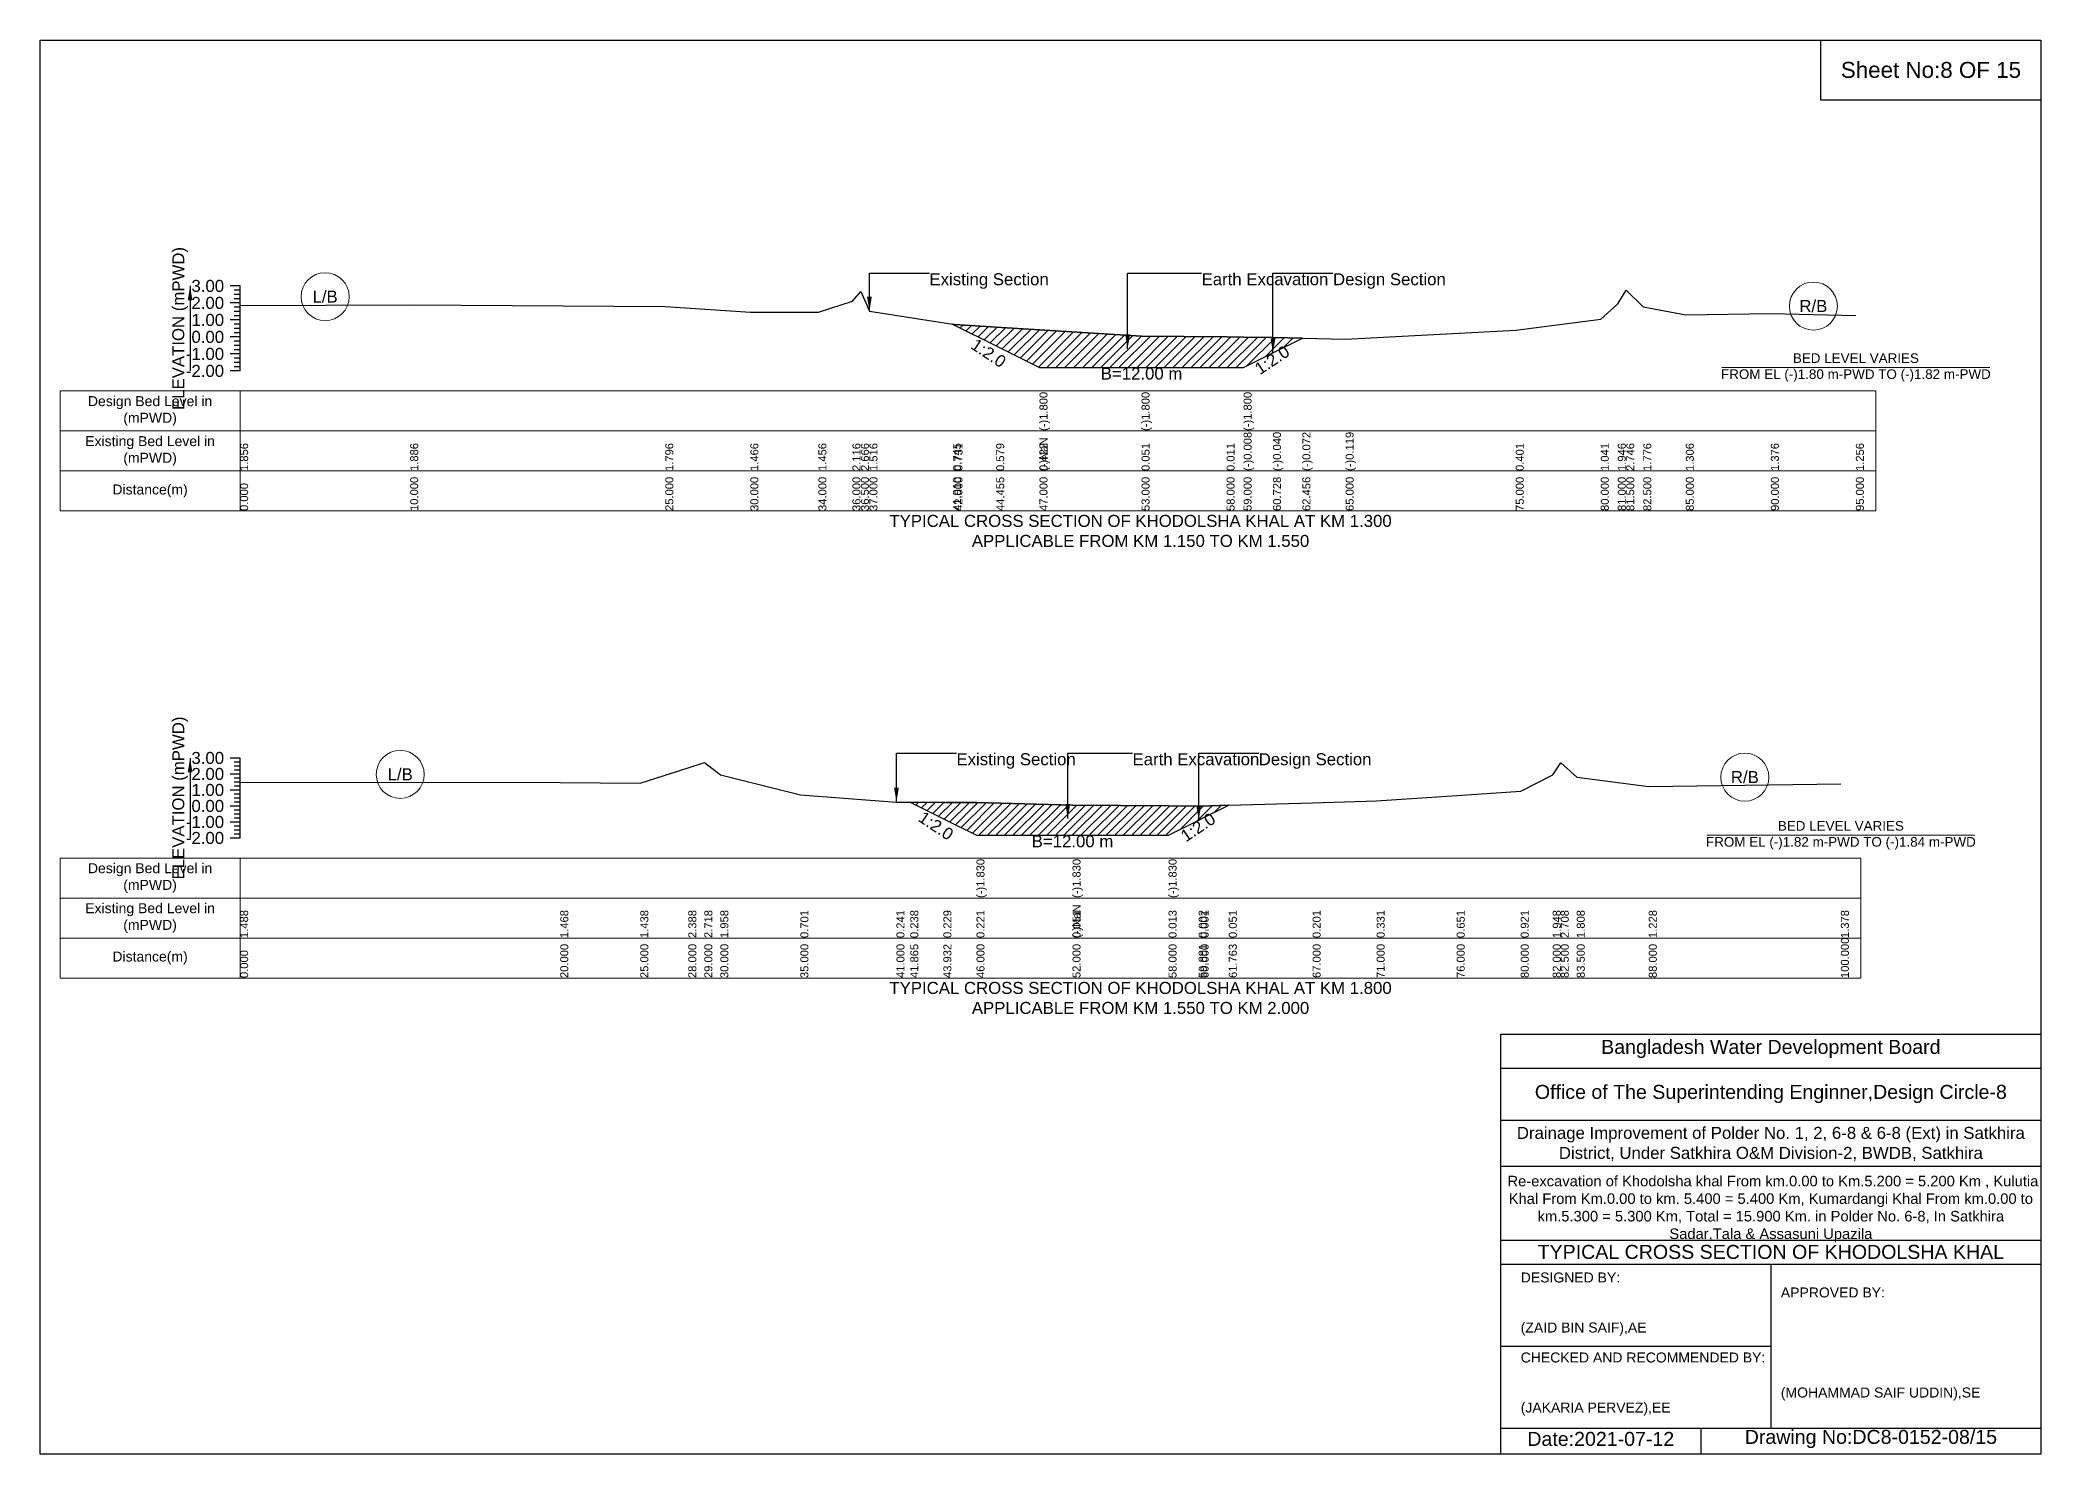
# Model space of a CAD drawing. Header units: inches. Extents: x 91000 to 568000, y -5656 to 0.
# Drawn here: x 170000 to 178000, y -5656 to 0 of the extents above; entities that cross this region are included whole.
import ezdxf

# ---------------------------------------------------------------- set-up
doc = ezdxf.new("R2010")
doc.units = ezdxf.units.IN
doc.header["$LTSCALE"] = 7
doc.header["$MEASUREMENT"] = 0
for name, color, linetype, lineweight in [('Cross section Data Border', 7, 'Continuous', 9), ('Cross Section Labels', 7, 'Continuous', 9), ('Existing_Bed_Level for Xsection', 7, 'Continuous', 25)]:
    doc.layers.add(name, color=color, linetype=linetype, lineweight=lineweight)
doc.styles.get("Standard").update_dxf_attribs({"font": 'arial.ttf'})
doc.dimstyles.get("Standard").update_dxf_attribs({"dimtxt": 0.18, "dimasz": 0.18, "dimexe": 0.18, "dimexo": 0.0625, "dimgap": 0.09, "dimtad": 0, "dimtih": 1, "dimtoh": 1, "dimdec": 4, "dimzin": 0, "dimdsep": 46, "dimtxsty": 'Standard', "dimcen": 0.09, "dimadec": 0, "dimazin": 0, "dimtfac": 1, "dimtdec": 4, "dimtofl": 0, "dimtmove": 0, "dimatfit": 3, "dimfxl": 1, "dimtolj": 1, "dimtzin": 0, "dimarcsym": 0})

msp = doc.modelspace()

# ---------------------------------------------------------------- hatches: boundary and pattern name
at = {"layer": 'Existing_Bed_Level for Xsection'}
h = msp.add_hatch(dxfattribs=at)
h.set_pattern_fill('ANSI31', color=256, scale=204, style=0)
h.paths.add_polyline_path([(173649.9, -1137.2), (173656, -1140.3), (173822.9, -1223.8), (173996, -1310.3), (174404, -1310.3), (174744, -1310.3), (174812, -1310.3), (174929.5, -1251.5), (175047, -1192.8), (174929.5, -1190.6), (174812, -1188.4), (174744, -1187.2), (174404, -1184.4), (173996, -1159.2), (173822.9, -1148.5), (173656, -1138.2)])
h = msp.add_hatch(dxfattribs=at)
h.set_pattern_fill('ANSI31', color=256, scale=192, style=0)
h.paths.add_polyline_path([(173479.4, -3048.9), (173611.7, -3115), (173744, -3181.2), (174128, -3181.2), (174512, -3181.2), (174632.4, -3121), (174640, -3117.2), (174752.8, -3060.8), (174640, -3064), (174632.4, -3064), (174512, -3063.2), (174128, -3060.8), (173744, -3049.9), (173611.7, -3049.4)])

# ---------------------------------------------------------------- linework, layer by layer
for points in [[(170000, 0), (178000, 0), (178000, -5656), (170000, -5656)], [(177120, 0), (178000, 0), (178000, -240), (177120, -240)]]:
    msp.add_lwpolyline(points, close=True)
for points in [[(175840, -5656), (175840, -3976), (178000, -3976)], [(175840, -4112), (178000, -4112)], [(175840, -4320), (178000, -4320)], [(175840, -4504), (178000, -4504)], [(175840, -4800), (178000, -4800)], [(175840, -4896), (178000, -4896)], [(176920, -4896), (176920, -5552)], [(175840, -5224), (176920, -5224)], [(175840, -5552), (178000, -5552)], [(176640, -5552), (176640, -5656)]]:
    msp.add_lwpolyline(points)
at = {"layer": 'Cross section Data Border'}
for points in [[(170080, -1403.9), (177340, -1403.9), (177340, -1883.9), (170080, -1883.9)], [(170080, -3272.1), (177280, -3272.1), (177280, -3752.1), (170080, -3752.1)]]:
    msp.add_lwpolyline(points, close=True, dxfattribs=at)
for points in [[(170800, -1403.9), (170800, -1883.9)], [(170080, -1563.9), (177340, -1563.9)], [(170080, -1723.9), (177340, -1723.9)], [(170800, -3272.1), (170800, -3752.1)], [(170080, -3432.1), (177280, -3432.1)], [(170080, -3592.1), (177280, -3592.1)]]:
    msp.add_lwpolyline(points, dxfattribs=at)
at = {"layer": 'Cross Section Labels'}
for points in [[(176724.2, -1310.3), (177795.8, -1310.3)], [(176664.2, -3181.2), (177735.8, -3181.2)]]:
    msp.add_lwpolyline(points, dxfattribs=at)
for centre in [(171140, -1026.7), (177090, -1064.4), (171440, -2937.5), (176816, -2948.7)]:
    msp.add_circle(centre, 96, dxfattribs=at)
at = {"layer": 'Existing_Bed_Level for Xsection'}
for points in [[(170800, -983.9), (170760, -983.9)], [(170800, -1000.9), (170776, -1000.9)], [(170800, -1017.9), (170776, -1017.9)], [(170800, -1034.9), (170776, -1034.9)], [(170800, -1323.9), (170800, -1255.9), (170800, -1187.9), (170800, -1119.9), (170800, -1051.9), (170800, -983.9)], [(170800, -1061.7), (171480, -1059.7), (172500, -1065.8), (172840, -1088.2), (173112, -1088.9), (173248, -1044), (173282, -1006.6), (173316, -1084.8), (173649.9, -1137.2), (173656, -1138.2), (173822.9, -1148.5), (173996, -1159.2), (173996, -1159.2), (174404, -1184.4), (174404, -1184.4), (174744, -1187.2), (174812, -1188.4), (174812, -1188.4), (174929.5, -1190.6), (175047, -1192.8), (175220, -1196), (175900, -1160.6), (176240, -1117.1), (176308, -1055.6), (176342, -1001.2), (176410, -1067.1), (176580, -1099.1), (176920, -1094.3), (177260, -1102.5)], [(170800, -1051.9), (170760, -1051.9)], [(170800, -1119.9), (170760, -1119.9)], [(170800, -1068.9), (170776, -1068.9)], [(170800, -1085.9), (170776, -1085.9)], [(170800, -1102.9), (170776, -1102.9)], [(170800, -1187.9), (170760, -1187.9)], [(170800, -1136.9), (170776, -1136.9)], [(170800, -1153.9), (170776, -1153.9)], [(170800, -1170.9), (170776, -1170.9)], [(170800, -1255.9), (170760, -1255.9)], [(170800, -1204.9), (170776, -1204.9)], [(170800, -1221.9), (170776, -1221.9)], [(170800, -1238.9), (170776, -1238.9)], [(170800, -1272.9), (170776, -1272.9)], [(170800, -1323.9), (170760, -1323.9)], [(170800, -1289.9), (170776, -1289.9)], [(170800, -1306.9), (170776, -1306.9)], [(170800, -2872.1), (170760, -2872.1)], [(170800, -3192.1), (170800, -3128.1), (170800, -3064.1), (170800, -3000.1), (170800, -2936.1), (170800, -2872.1)], [(170800, -2936.1), (170760, -2936.1)], [(170800, -2888.1), (170776, -2888.1)], [(170800, -2904.1), (170776, -2904.1)], [(170800, -2920.1), (170776, -2920.1)], [(170800, -2952.1), (170776, -2952.1)], [(170800, -2968.8), (172080, -2970.1), (172400, -2972), (172592, -2911.2), (172656, -2890.1), (172720, -2938.8), (173040, -3019.2), (173424, -3048.6), (173479.4, -3048.9), (173611.7, -3049.4), (173744, -3049.9), (173744, -3049.9), (174128, -3060.8), (174128, -3060.8), (174512, -3063.2), (174512, -3063.2), (174632.4, -3064), (174640, -3064), (174752.8, -3060.8), (175088, -3051.2), (175344, -3042.9), (175664, -3022.4), (175920, -3005.1), (176048, -2939.4), (176080, -2890.8), (176144, -2948.4), (176432, -2985.5), (177200, -2975.9)], [(170800, -3000.1), (170760, -3000.1)], [(170800, -2968.1), (170776, -2968.1)], [(170800, -2984.1), (170776, -2984.1)], [(170800, -3016.1), (170776, -3016.1)], [(170800, -3032.1), (170776, -3032.1)], [(170800, -3064.1), (170760, -3064.1)], [(170800, -3048.1), (170776, -3048.1)], [(170800, -3080.1), (170776, -3080.1)], [(170800, -3096.1), (170776, -3096.1)], [(170800, -3112.1), (170776, -3112.1)], [(170800, -3128.1), (170760, -3128.1)], [(170800, -3192.1), (170760, -3192.1)], [(170800, -3144.1), (170776, -3144.1)], [(170800, -3160.1), (170776, -3160.1)], [(170800, -3176.1), (170776, -3176.1)]]:
    msp.add_lwpolyline(points, dxfattribs=at)
for points in [[(173649.9, -1137.2), (173656, -1140.3), (173822.9, -1223.8), (173996, -1310.3), (173996, -1310.3), (174404, -1310.3), (174404, -1310.3), (174744, -1310.3), (174812, -1310.3), (174812, -1310.3), (174929.5, -1251.5), (175047, -1192.8), (175047, -1192.8), (175047, -1192.8), (174929.5, -1190.6), (174812, -1188.4), (174812, -1188.4), (174744, -1187.2), (174404, -1184.4), (174404, -1184.4), (173996, -1159.2), (173996, -1159.2), (173822.9, -1148.5), (173656, -1138.2)], [(173479.4, -3048.9), (173479.4, -3048.9), (173611.7, -3115), (173744, -3181.2), (173744, -3181.2), (174128, -3181.2), (174128, -3181.2), (174512, -3181.2), (174512, -3181.2), (174632.4, -3121), (174640, -3117.2), (174752.8, -3060.8), (174752.8, -3060.8), (174752.8, -3060.8), (174640, -3064), (174632.4, -3064), (174512, -3063.2), (174512, -3063.2), (174128, -3060.8), (174128, -3060.8), (173744, -3049.9), (173744, -3049.9), (173611.7, -3049.4), (173479.4, -3048.9)]]:
    msp.add_lwpolyline(points, close=True, dxfattribs=at)

# ---------------------------------------------------------------- texts
at = {"attachment_point": 5}
for s, insert, char_height in [('Sheet No:8 OF 15', (177560, -120), 64), ('Bangladesh Water Development Board', (176920, -4036), 56), ('Office of The Superintending Enginner,Design Circle-8', (176920, -4216), 56)]:
    msp.add_mtext(s, dxfattribs=dict(at, insert=insert, char_height=char_height))
for s, insert, char_height, width, attachment_point in [('Drainage Improvement of Polder No. 1, 2, 6-8 & 6-8 (Ext) in Satkhira District, Under Satkhira O&M Division-2, BWDB, Satkhira', (176920, -4416), 48, 2240, 5), (' Re-excavation of Khodolsha khal From km.0.00 to Km.5.200 = 5.200 Km , Kulutia Khal From Km.0.00 to km. 5.400 = 5.400 Km, Kumardangi Khal From km.0.00 to km.5.300 = 5.300 Km, Total = 15.900 Km. in Polder No. 6-8, In Satkhira Sadar,Tala & Assasuni Upazila', (176920, -4676), 42.1524, 2160, 5), ('TYPICAL CROSS SECTION OF KHODOLSHA KHAL', (176920, -4848), 56, 2240, 5), ('DESIGNED BY:^J^J^J(ZAID BIN SAIF),AE', (175920, -5056), 40, 1120, 4), ('APPROVED BY:^J^J^J^J^J^J(MOHAMMAD SAIF UDDIN),SE', (176960, -5216), 40, 1120, 4), ('CHECKED AND RECOMMENDED BY:^J^J^J(JAKARIA PERVEZ),EE', (175920, -5376), 40, 1120, 4), ('Date:2021-07-12', (176240, -5596), 56, 1120, 5), ('Drawing No:DC8-0152-08/15', (177320, -5596), 56, 1760, 5)]:
    msp.add_mtext(s, dxfattribs=dict(insert=insert, char_height=char_height, width=width, attachment_point=attachment_point))
at = {"layer": 'Cross section Data Border', "char_height": 40, "width": 640, "attachment_point": 5}
for s, insert in [('Design Bed Level in (mPWD)', (170440, -1483.9)), ('Existing Bed Level in (mPWD)', (170440, -1643.9)), ('Distance(m)', (170440, -1803.9)), ('Design Bed Level in (mPWD)', (170440, -3352.1)), ('Existing Bed Level in (mPWD)', (170440, -3512.1)), ('Distance(m)', (170440, -3672.1))]:
    msp.add_mtext(s, dxfattribs=dict(at, insert=insert))
at = {"layer": 'Cross Section Labels'}
for s, insert, char_height, attachment_point in [('Existing Section', (173556, -932.9), 48, 1), ('Earth Excavation', (174644, -932.9), 48, 1), ('Design Section', (175169.5, -932.9), 48, 1), ('L/B', (171140, -1026.7), 48, 5), ('R/B', (177090, -1064.4), 48, 5), ('BED LEVEL VARIES ^JFROM EL (-)1.80 m-PWD TO (-)1.82 m-PWD', (177260, -1310.3), 38.4, 5), ('B=12.00 m', (174404, -1310.3), 48, 2), ('TYPICAL CROSS SECTION OF KHODOLSHA KHAL AT KM 1.300^JAPPLICABLE FROM KM 1.150 TO KM 1.550', (174400, -1963.9), 48, 5), ('Existing Section', (173664, -2852.9), 48, 1), ('Earth Excavation', (174368, -2852.9), 48, 1), ('Design Section', (174872.4, -2852.9), 48, 1), ('L/B', (171440, -2937.5), 48, 5), ('R/B', (176816, -2948.7), 48, 5), ('B=12.00 m', (174128, -3181.2), 48, 2), ('BED LEVEL VARIES ^JFROM EL (-)1.82 m-PWD TO (-)1.84 m-PWD', (177200, -3181.2), 38.4, 5), ('TYPICAL CROSS SECTION OF KHODOLSHA KHAL AT KM 1.800^JAPPLICABLE FROM KM 1.550 TO KM 2.000', (174400, -3832.1), 48, 5)]:
    msp.add_mtext(s, dxfattribs=dict(at, insert=insert, char_height=char_height, attachment_point=attachment_point))
at = {"layer": 'Cross Section Labels', "char_height": 48, "attachment_point": 2}
for insert, rotation in [((173805.9, -1232.3), 326.30993), ((174912.5, -1260), 33.69007), ((173595.7, -3123), 326.30993), ((174616.4, -3129), 33.69007)]:
    msp.add_mtext('1:2.0', dxfattribs=dict(at, insert=insert, rotation=rotation))
at = {"layer": 'Existing_Bed_Level for Xsection', "rotation": 90}
for s, insert, char_height, attachment_point in [('ELEVATION (mPWD)', (170560, -1153.9), 48, 5), ('(-)1.800', (173996, -1563.9), 32, 1), ('(-)1.800', (174404, -1563.9), 32, 1), ('(-)1.800', (174812, -1563.9), 32, 1), ('(-)NaN', (173996, -1723.9), 32, 1), ('(-)NaN', (173996, -1723.9), 32, 1), ('(-)NaN', (173996, -1723.9), 32, 1), ('(-)0.008', (174812, -1723.9), 32, 1), ('(-)0.008', (174812, -1723.9), 32, 1), ('(-)0.040', (174929.5, -1723.9), 32, 1), ('(-)0.072', (175047, -1723.9), 32, 1), ('(-)0.119', (175220, -1723.9), 32, 1), ('1.856', (170800, -1723.9), 32, 1), ('1.886', (171480, -1723.9), 32, 1), ('1.796', (172500, -1723.9), 32, 1), ('1.466', (172840, -1723.9), 32, 1), ('1.456', (173112, -1723.9), 32, 1), ('2.116', (173248, -1723.9), 32, 1), ('2.666', (173282, -1723.9), 32, 1), ('1.516', (173316, -1723.9), 32, 1), ('0.745', (173649.9, -1723.9), 32, 1), ('0.731', (173656, -1723.9), 32, 1), ('0.579', (173822.9, -1723.9), 32, 1), ('0.422', (173996, -1723.9), 32, 1), ('0.422', (173996, -1723.9), 32, 1), ('0.051', (174404, -1723.9), 32, 1), ('0.051', (174404, -1723.9), 32, 1), ('0.011', (174744, -1723.9), 32, 1), ('0.401', (175900, -1723.9), 32, 1), ('1.041', (176240, -1723.9), 32, 1), ('1.946', (176308, -1723.9), 32, 1), ('2.746', (176342, -1723.9), 32, 1), ('1.776', (176410, -1723.9), 32, 1), ('1.306', (176580, -1723.9), 32, 1), ('1.376', (176920, -1723.9), 32, 1), ('1.256', (177260, -1723.9), 32, 1), ('10.000', (171480, -1883.9), 32, 1), ('25.000', (172500, -1883.9), 32, 1), ('30.000', (172840, -1883.9), 32, 1), ('34.000', (173112, -1883.9), 32, 1), ('36.000', (173248, -1883.9), 32, 1), ('36.500', (173282, -1883.9), 32, 1), ('37.000', (173316, -1883.9), 32, 1), ('41.910', (173649.9, -1883.9), 32, 1), ('42.000', (173656, -1883.9), 32, 1), ('44.455', (173822.9, -1883.9), 32, 1), ('47.000', (173996, -1883.9), 32, 1), ('47.000', (173996, -1883.9), 32, 1), ('47.000', (173996, -1883.9), 32, 1), ('53.000', (174404, -1883.9), 32, 1), ('53.000', (174404, -1883.9), 32, 1), ('53.000', (174404, -1883.9), 32, 1), ('58.000', (174744, -1883.9), 32, 1), ('59.000', (174812, -1883.9), 32, 1), ('59.000', (174812, -1883.9), 32, 1), ('59.000', (174812, -1883.9), 32, 1), ('60.728', (174929.5, -1883.9), 32, 1), ('62.456', (175047, -1883.9), 32, 1), ('65.000', (175220, -1883.9), 32, 1), ('75.000', (175900, -1883.9), 32, 1), ('80.000', (176240, -1883.9), 32, 1), ('81.000', (176308, -1883.9), 32, 1), ('81.500', (176342, -1883.9), 32, 1), ('82.500', (176410, -1883.9), 32, 1), ('85.000', (176580, -1883.9), 32, 1), ('90.000', (176920, -1883.9), 32, 1), ('95.000', (177260, -1883.9), 32, 1), ('0.000', (170800, -1883.9), 32, 1), ('ELEVATION (mPWD)', (170560, -3032.1), 48, 5), ('(-)1.830', (173744, -3432.1), 32, 1), ('(-)1.830', (174128, -3432.1), 32, 1), ('(-)1.830', (174512, -3432.1), 32, 1), ('1.488', (170800, -3592.1), 32, 1), ('1.468', (172080, -3592.1), 32, 1), ('1.438', (172400, -3592.1), 32, 1), ('2.388', (172592, -3592.1), 32, 1), ('2.718', (172656, -3592.1), 32, 1), ('1.958', (172720, -3592.1), 32, 1), ('0.701', (173040, -3592.1), 32, 1), ('0.241', (173424, -3592.1), 32, 1), ('0.238', (173479.4, -3592.1), 32, 1), ('0.229', (173611.7, -3592.1), 32, 1), ('0.221', (173744, -3592.1), 32, 1), ('0.221', (173744, -3592.1), 32, 1), ('0.221', (173744, -3592.1), 32, 1), ('(-)NaN', (174128, -3592.1), 32, 1), ('0.051', (174128, -3592.1), 32, 1), ('0.051', (174128, -3592.1), 32, 1), ('0.013', (174512, -3592.1), 32, 1), ('0.013', (174512, -3592.1), 32, 1), ('0.013', (174512, -3592.1), 32, 1), ('0.002', (174632.4, -3592.1), 32, 1), ('0.001', (174640, -3592.1), 32, 1), ('0.051', (174752.8, -3592.1), 32, 1), ('0.201', (175088, -3592.1), 32, 1), ('0.331', (175344, -3592.1), 32, 1), ('0.651', (175664, -3592.1), 32, 1), ('0.921', (175920, -3592.1), 32, 1), ('1.948', (176048, -3592.1), 32, 1), ('2.708', (176080, -3592.1), 32, 1), ('1.808', (176144, -3592.1), 32, 1), ('1.228', (176432, -3592.1), 32, 1), ('1.378', (177200, -3592.1), 32, 1), ('100.000', (177200, -3752.1), 32, 1), ('0.000', (170800, -3752.1), 32, 1), ('20.000', (172080, -3752.1), 32, 1), ('25.000', (172400, -3752.1), 32, 1), ('28.000', (172592, -3752.1), 32, 1), ('29.000', (172656, -3752.1), 32, 1), ('30.000', (172720, -3752.1), 32, 1), ('35.000', (173040, -3752.1), 32, 1), ('41.000', (173424, -3752.1), 32, 1), ('41.865', (173479.4, -3752.1), 32, 1), ('43.932', (173611.7, -3752.1), 32, 1), ('46.000', (173744, -3752.1), 32, 1), ('46.000', (173744, -3752.1), 32, 1), ('46.000', (173744, -3752.1), 32, 1), ('52.000', (174128, -3752.1), 32, 1), ('52.000', (174128, -3752.1), 32, 1), ('52.000', (174128, -3752.1), 32, 1), ('58.000', (174512, -3752.1), 32, 1), ('58.000', (174512, -3752.1), 32, 1), ('58.000', (174512, -3752.1), 32, 1), ('59.881', (174632.4, -3752.1), 32, 1), ('60.000', (174640, -3752.1), 32, 1), ('61.763', (174752.8, -3752.1), 32, 1), ('67.000', (175088, -3752.1), 32, 1), ('71.000', (175344, -3752.1), 32, 1), ('76.000', (175664, -3752.1), 32, 1), ('80.000', (175920, -3752.1), 32, 1), ('82.000', (176048, -3752.1), 32, 1), ('82.500', (176080, -3752.1), 32, 1), ('83.500', (176144, -3752.1), 32, 1), ('88.000', (176432, -3752.1), 32, 1)]:
    msp.add_mtext(s, dxfattribs=dict(at, insert=insert, char_height=char_height, attachment_point=attachment_point))
at = {"layer": 'Existing_Bed_Level for Xsection', "char_height": 48, "attachment_point": 6}
for s, insert in [('3.00', (170736, -983.9)), ('2.00', (170736, -1051.9)), ('1.00', (170736, -1119.9)), ('0.00', (170736, -1187.9)), ('-1.00', (170736, -1255.9)), ('-2.00', (170736, -1323.9)), ('3.00', (170736, -2872.1)), ('2.00', (170736, -2936.1)), ('0.00', (170736, -3064.1)), ('1.00', (170736, -3000.1)), ('-1.00', (170736, -3128.1)), ('-2.00', (170736, -3192.1))]:
    msp.add_mtext(s, dxfattribs=dict(at, insert=insert))

# ---------------------------------------------------------------- leaders
at = {"layer": 'Cross Section Labels', "annotation_type": 0, "has_hookline": 1, "hookline_direction": 0}
for points, text_width in [([(173316, -1084.8), (173316, -932.9), (173555.9, -932.9)], 467.2), ([(174348.1, -1235.6), (174348.1, -932.9), (174643.9, -932.9)], 497), ([(174929.5, -1251.5), (174929.5, -932.9), (175169.4, -932.9)], 441.2), ([(173424, -3048.6), (173424, -2852.9), (173663.9, -2852.9)], 467.2), ([(174109, -3114.2), (174109, -2852.9), (174367.9, -2852.9)], 497), ([(174632.4, -3121), (174632.4, -2852.9), (174872.3, -2852.9)], 441.2)]:
    msp.add_leader(points, dimstyle='Standard', override={"dimasz": 57.6}, dxfattribs=dict(at, text_width=text_width))
at = {"layer": 'Existing_Bed_Level for Xsection'}
for points in [[(170600, -983.9), (170600, -1323.9)], [(170600, -2872.1), (170600, -3192.1)]]:
    msp.add_leader(points, dimstyle='Standard', override={"dimasz": 57.6}, dxfattribs=at)

doc.saveas('drawing.dxf')
